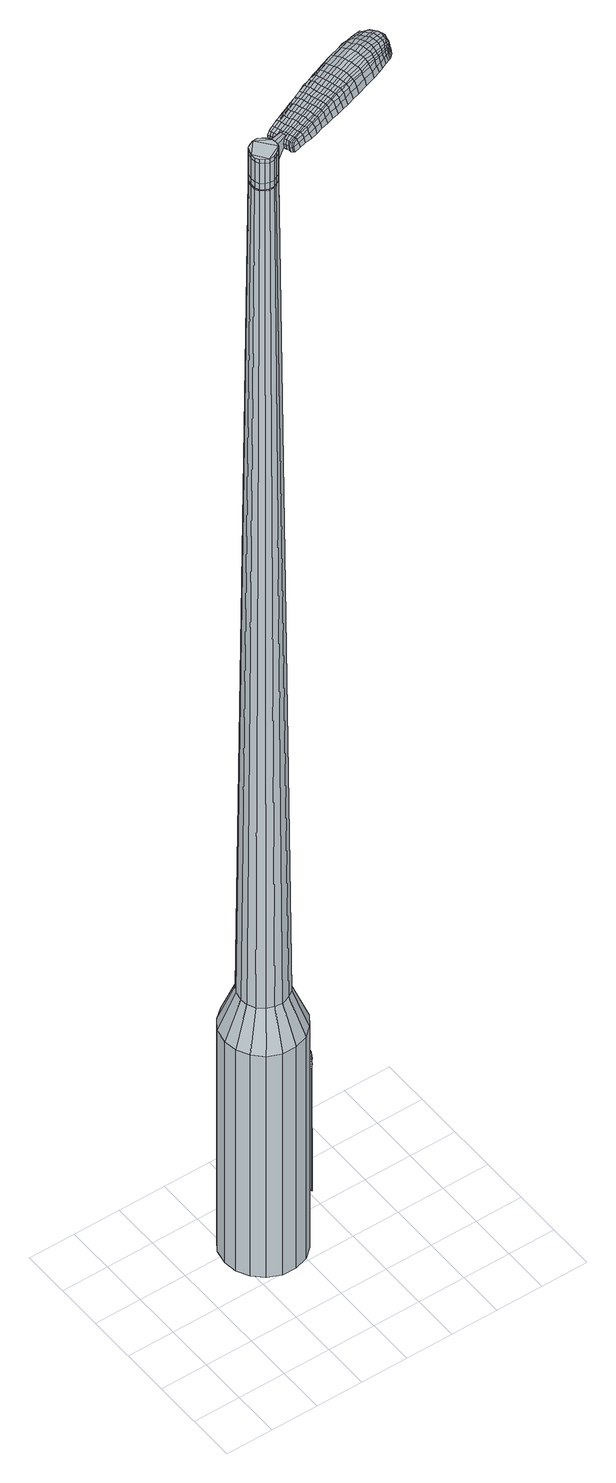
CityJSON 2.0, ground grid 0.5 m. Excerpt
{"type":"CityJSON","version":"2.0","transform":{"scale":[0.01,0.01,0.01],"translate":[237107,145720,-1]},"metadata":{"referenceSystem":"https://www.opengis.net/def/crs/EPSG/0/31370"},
"CityObjects":{
"object1":{"type":"GenericCityObject","attributes":{"cluster":712,"mean_distance_to_centroid":0.337,"new_centroid_x":237108.29,"new_centroid_y":145721.38,"mean_distance_to_camera":12.26,"H1":25.77,"H2":26.52,"Z_final":117.22,"cluster2":-1,"proj_x":237110.5,"proj_y":145728.33,"id_line":84815,"bearing_l":107.63,"distance":7.29,"orientation":"right","G_obj":17.63},"geometry":[{"type":"MultiSurface","lod":"2","boundaries":[[[0,1,2,3]],[[1,4,5,2]],[[4,6,7,5]],[[6,8,9,7]],[[8,10,11,9]],[[10,12,13,11]],[[12,14,15,13]],[[14,16,17,15]],[[16,18,19,17]],[[18,20,21,19]],[[20,22,23,21]],[[22,24,25,23]],[[24,26,27,25]],[[26,28,29,27]],[[28,30,31,29]],[[30,32,33,31]],[[32,34,35,33]],[[34,0,3,35]],[[36,37,38,39]],[[38,40,41,42]],[[41,43,42]],[[42,44,45,46]],[[45,47,46]],[[46,48,49,50]],[[49,51,50]],[[42,46,50,38]],[[50,52,39,38]],[[53,36,39]],[[2,5,7,35]],[[7,9,11,15]],[[11,13,15]],[[15,17,19,23]],[[19,21,23]],[[23,25,27,31]],[[27,29,31]],[[15,23,31,7]],[[31,33,35,7]],[[3,2,35]],[[1,0,54,55]],[[0,34,56,54]],[[34,32,57,56]],[[32,30,58,57]],[[30,28,59,58]],[[28,26,60,59]],[[26,24,61,60]],[[24,22,62,61]],[[22,20,63,62]],[[20,18,64,63]],[[18,16,65,64]],[[16,14,66,65]],[[14,12,67,66]],[[12,10,68,67]],[[10,8,69,68]],[[8,6,70,69]],[[6,4,71,70]],[[4,1,55,71]],[[55,54,72,73]],[[54,56,74,72]],[[56,57,75,74]],[[57,58,76,75]],[[58,59,77,76]],[[59,60,78,77]],[[60,61,79,78]],[[61,62,80,79]],[[62,63,81,80]],[[63,64,82,81]],[[64,65,83,82]],[[65,66,84,83]],[[66,67,85,84]],[[67,68,86,85]],[[68,69,87,86]],[[69,70,88,87]],[[70,71,89,88]],[[71,55,73,89]],[[90,91,92,93]],[[94,95,91,90]],[[96,97,95,94]],[[98,99,97,96]],[[100,101,99,98]],[[78,102,101,100]],[[103,104,102,78]],[[105,106,104,103]],[[81,107,106,105]],[[108,109,107,81]],[[110,111,109,108]],[[112,113,111,110]],[[114,115,113,112]],[[116,117,115,114]],[[87,118,117,116]],[[119,120,118,87]],[[121,122,120,119]],[[93,92,122,121]],[[123,124,125,126]],[[127,123,126,128]],[[129,127,128,130]],[[131,129,130,132]],[[133,131,132,134]],[[135,133,134,136]],[[137,135,136,138]],[[139,137,138,140]],[[141,139,140,142]],[[143,141,142,144]],[[145,143,144,146]],[[147,145,146,148]],[[149,147,148,150]],[[151,149,150,152]],[[153,151,152,154]],[[155,153,154,156]],[[73,72,90,93]],[[72,74,94,90]],[[74,75,96,94]],[[75,76,98,96]],[[76,77,100,98]],[[77,78,100]],[[79,103,78]],[[79,80,105,103]],[[80,81,105]],[[82,108,81]],[[82,83,110,108]],[[83,84,112,110]],[[84,85,114,112]],[[85,86,116,114]],[[86,87,116]],[[88,119,87]],[[88,89,121,119]],[[89,73,93,121]],[[157,158,92,91]],[[158,159,122,92]],[[159,160,120,122]],[[160,118,120]],[[161,117,118]],[[161,162,115,117]],[[162,163,113,115]],[[163,164,111,113]],[[164,165,109,111]],[[165,107,109]],[[166,106,107]],[[166,167,104,106]],[[167,102,104]],[[168,101,102]],[[168,169,99,101]],[[169,170,97,99]],[[170,171,95,97]],[[171,157,91,95]],[[39,52,155,172]],[[158,157,173,156]],[[53,39,172,124]],[[157,171,125,173]],[[36,53,124,123]],[[171,170,126,125]],[[37,36,123,127]],[[170,169,128,126]],[[38,37,127,129]],[[169,168,130,128]],[[40,38,129,131]],[[168,102,132,130]],[[41,40,131,133]],[[102,167,134,132]],[[43,41,133,135]],[[167,166,136,134]],[[42,43,135,137]],[[166,107,138,136]],[[44,42,137,139]],[[107,165,140,138]],[[45,44,139,141]],[[165,164,142,140]],[[47,45,141,143]],[[164,163,144,142]],[[46,47,143,145]],[[163,162,146,144]],[[48,46,145,147]],[[162,161,148,146]],[[49,48,147,149]],[[161,118,150,148]],[[51,49,149,151]],[[118,160,152,150]],[[50,51,151,153]],[[160,159,154,152]],[[52,50,153,155]],[[159,158,156,154]],[[155,156,174,175]],[[156,173,176,174]],[[173,125,177,176]],[[125,124,178,177]],[[124,172,179,178]],[[172,155,175,179]],[[180,181,182,183]],[[184,180,183,185]],[[180,184,186,187]],[[181,180,187,188]],[[189,190,191,192]],[[193,189,192,194]],[[189,193,195,196]],[[190,189,196,197]],[[198,199,200,201]],[[202,198,201,203]],[[198,202,204,205]],[[199,198,205,206]],[[207,208,209,210]],[[211,207,210,212]],[[207,211,213,214]],[[208,207,214,215]],[[216,217,218,219]],[[220,216,219,221]],[[216,220,222,223]],[[217,216,223,224]],[[225,226,227,228]],[[229,225,228,230]],[[225,229,231,232]],[[226,225,232,233]],[[234,235,236,237]],[[226,234,237,227]],[[234,226,233,238]],[[235,234,238,239]],[[240,241,242,243]],[[235,240,243,236]],[[240,235,239,244]],[[241,240,244,245]],[[246,184,185,247]],[[241,246,247,242]],[[246,241,245,248]],[[184,246,248,186]],[[249,250,251,252]],[[253,249,252,254]],[[249,253,255,256]],[[250,249,256,257]],[[258,259,260,261]],[[250,258,261,251]],[[258,250,257,262]],[[259,258,262,263]],[[264,265,266,267]],[[259,264,267,260]],[[264,259,263,268]],[[265,264,268,269]],[[270,271,272,273]],[[265,270,273,266]],[[270,265,269,274]],[[271,270,274,275]],[[276,181,188,277]],[[271,276,277,272]],[[276,271,275,278]],[[181,276,278,182]],[[279,280,281,282]],[[283,279,282,284]],[[279,283,285,286]],[[280,279,286,287]],[[288,289,290,291]],[[280,288,291,281]],[[288,280,287,292]],[[289,288,292,293]],[[294,295,296,297]],[[289,294,297,290]],[[294,289,293,298]],[[295,294,298,299]],[[300,193,194,301]],[[295,300,301,296]],[[300,295,299,302]],[[193,300,302,195]],[[303,304,305,306]],[[307,303,306,308]],[[303,307,309,310]],[[304,303,310,311]],[[312,313,314,315]],[[304,312,315,305]],[[312,304,311,316]],[[313,312,316,317]],[[318,319,320,321]],[[313,318,321,314]],[[318,313,317,322]],[[319,318,322,323]],[[324,325,326,327]],[[319,324,327,320]],[[324,319,323,328]],[[325,324,328,329]],[[330,190,197,331]],[[325,330,331,326]],[[330,325,329,332]],[[190,330,332,191]],[[333,219,218,334]],[[335,333,334,336]],[[333,335,337,338]],[[219,333,338,221]],[[339,335,336,340]],[[341,339,340,342]],[[339,341,343,344]],[[335,339,344,337]],[[345,341,342,346]],[[347,345,346,348]],[[345,347,349,350]],[[341,345,350,343]],[[351,347,348,352]],[[353,351,352,354]],[[351,353,355,356]],[[347,351,356,349]],[[357,353,354,358]],[[208,357,358,209]],[[357,208,215,359]],[[353,357,359,355]],[[360,361,206,205]],[[362,360,205,204]],[[360,362,363,364]],[[361,360,364,365]],[[366,367,365,364]],[[368,366,364,363]],[[366,368,369,370]],[[367,366,370,371]],[[372,373,371,370]],[[374,372,370,369]],[[372,374,375,376]],[[373,372,376,377]],[[378,379,377,376]],[[380,378,376,375]],[[378,380,213,211]],[[379,378,211,212]],[[381,382,383,384]],[[283,381,384,285]],[[381,283,284,385]],[[382,381,385,386]],[[387,202,203,388]],[[382,387,388,383]],[[387,382,386,389]],[[202,387,389,204]],[[390,391,392,393]],[[229,390,393,231]],[[390,229,230,394]],[[391,390,394,395]],[[396,397,398,399]],[[391,396,399,392]],[[396,391,395,400]],[[397,396,400,401]],[[402,199,206,403]],[[397,402,403,398]],[[402,397,401,404]],[[199,402,404,200]],[[405,406,407,408]],[[187,405,408,188]],[[405,187,186,409]],[[406,405,409,410]],[[411,412,413,414]],[[406,411,414,407]],[[411,406,410,415]],[[412,411,415,416]],[[417,210,209,418]],[[412,417,418,413]],[[417,412,416,419]],[[210,417,419,212]],[[420,421,422,423]],[[192,420,423,194]],[[420,192,191,424]],[[421,420,424,425]],[[426,214,213,427]],[[421,426,427,422]],[[426,421,425,428]],[[214,426,428,215]],[[429,430,431,432]],[[307,429,432,309]],[[429,307,308,433]],[[430,429,433,434]],[[435,220,221,436]],[[430,435,436,431]],[[435,430,434,437]],[[220,435,437,222]],[[438,439,440,441]],[[253,438,441,255]],[[438,253,254,442]],[[439,438,442,443]],[[444,445,446,447]],[[439,444,447,440]],[[444,439,443,448]],[[445,444,448,449]],[[450,217,224,451]],[[445,450,451,446]],[[450,445,449,452]],[[217,450,452,218]],[[453,454,443,442]],[[252,453,442,254]],[[453,252,251,455]],[[454,453,455,456]],[[457,458,449,448]],[[454,457,448,443]],[[457,454,456,459]],[[458,457,459,460]],[[461,334,218,452]],[[458,461,452,449]],[[461,458,460,462]],[[334,461,462,336]],[[463,464,465,466]],[[310,463,466,311]],[[463,310,309,432]],[[464,463,432,431]],[[467,338,337,468]],[[464,467,468,465]],[[467,464,431,436]],[[338,467,436,221]],[[469,470,456,455]],[[261,469,455,251]],[[469,261,260,471]],[[470,469,471,472]],[[473,474,460,459]],[[470,473,459,456]],[[473,470,472,475]],[[474,473,475,476]],[[477,340,336,462]],[[474,477,462,460]],[[477,474,476,478]],[[340,477,478,342]],[[479,480,481,482]],[[316,479,482,317]],[[479,316,311,466]],[[480,479,466,465]],[[483,344,343,484]],[[480,483,484,481]],[[483,480,465,468]],[[344,483,468,337]],[[485,486,472,471]],[[267,485,471,260]],[[485,267,266,487]],[[486,485,487,488]],[[489,490,476,475]],[[486,489,475,472]],[[489,486,488,491]],[[490,489,491,492]],[[493,346,342,478]],[[490,493,478,476]],[[493,490,492,494]],[[346,493,494,348]],[[495,496,497,498]],[[322,495,498,323]],[[495,322,317,482]],[[496,495,482,481]],[[499,350,349,500]],[[496,499,500,497]],[[499,496,481,484]],[[350,499,484,343]],[[501,502,488,487]],[[273,501,487,266]],[[501,273,272,503]],[[502,501,503,504]],[[505,506,492,491]],[[502,505,491,488]],[[505,502,504,507]],[[506,505,507,508]],[[509,352,348,494]],[[506,509,494,492]],[[509,506,508,510]],[[352,509,510,354]],[[511,512,513,514]],[[328,511,514,329]],[[511,328,323,498]],[[512,511,498,497]],[[515,356,355,516]],[[512,515,516,513]],[[515,512,497,500]],[[356,515,500,349]],[[517,518,504,503]],[[277,517,503,272]],[[517,277,188,408]],[[518,517,408,407]],[[519,520,508,507]],[[518,519,507,504]],[[519,518,407,414]],[[520,519,414,413]],[[521,358,354,510]],[[520,521,510,508]],[[521,520,413,418]],[[358,521,418,209]],[[522,523,425,424]],[[332,522,424,191]],[[522,332,329,514]],[[523,522,514,513]],[[524,359,215,428]],[[523,524,428,425]],[[524,523,513,516]],[[359,524,516,355]],[[525,526,386,385]],[[282,525,385,284]],[[525,282,281,527]],[[526,525,527,528]],[[529,362,204,389]],[[526,529,389,386]],[[529,526,528,530]],[[362,529,530,363]],[[531,532,533,534]],[[232,531,534,233]],[[531,232,231,393]],[[532,531,393,392]],[[535,536,537,538]],[[532,535,538,533]],[[535,532,392,399]],[[536,535,399,398]],[[539,361,365,540]],[[536,539,540,537]],[[539,536,398,403]],[[361,539,403,206]],[[541,542,528,527]],[[291,541,527,281]],[[541,291,290,543]],[[542,541,543,544]],[[545,368,363,530]],[[542,545,530,528]],[[545,542,544,546]],[[368,545,546,369]],[[547,548,549,550]],[[238,547,550,239]],[[547,238,233,534]],[[548,547,534,533]],[[551,552,553,554]],[[548,551,554,549]],[[551,548,533,538]],[[552,551,538,537]],[[555,367,371,556]],[[552,555,556,553]],[[555,552,537,540]],[[367,555,540,365]],[[557,558,544,543]],[[297,557,543,290]],[[557,297,296,559]],[[558,557,559,560]],[[561,374,369,546]],[[558,561,546,544]],[[561,558,560,562]],[[374,561,562,375]],[[563,564,565,566]],[[244,563,566,245]],[[563,244,239,550]],[[564,563,550,549]],[[567,568,569,570]],[[564,567,570,565]],[[567,564,549,554]],[[568,567,554,553]],[[571,373,377,572]],[[568,571,572,569]],[[571,568,553,556]],[[373,571,556,371]],[[573,574,560,559]],[[301,573,559,296]],[[573,301,194,423]],[[574,573,423,422]],[[575,380,375,562]],[[574,575,562,560]],[[575,574,422,427]],[[380,575,427,213]],[[576,577,410,409]],[[248,576,409,186]],[[576,248,245,566]],[[577,576,566,565]],[[578,579,416,415]],[[577,578,415,410]],[[578,577,565,570]],[[579,578,570,569]],[[580,379,212,419]],[[579,580,419,416]],[[580,579,569,572]],[[379,580,572,377]],[[581,582,583,584]],[[584,583,585,586]],[[587,585,583,588]],[[588,583,582,589]],[[590,591,592,593]],[[593,592,594,595]],[[596,594,592,597]],[[597,592,591,598]],[[599,600,601,602]],[[602,601,603,604]],[[605,603,601,606]],[[606,601,600,607]],[[608,609,610,611]],[[611,610,612,613]],[[614,612,610,615]],[[615,610,609,616]],[[617,618,619,620]],[[620,619,621,622]],[[623,621,619,624]],[[624,619,618,625]],[[626,627,628,629]],[[629,628,630,631]],[[632,630,628,633]],[[633,628,627,634]],[[635,636,637,638]],[[638,637,627,626]],[[634,627,637,639]],[[639,637,636,640]],[[641,642,643,644]],[[644,643,636,635]],[[640,636,643,645]],[[645,643,642,646]],[[586,585,647,648]],[[648,647,642,641]],[[646,642,647,649]],[[649,647,585,587]],[[650,651,652,653]],[[653,652,654,655]],[[656,654,652,657]],[[657,652,651,658]],[[659,660,661,662]],[[662,661,651,650]],[[658,651,661,663]],[[663,661,660,664]],[[665,666,667,668]],[[668,667,660,659]],[[664,660,667,669]],[[669,667,666,670]],[[671,672,673,674]],[[674,673,666,665]],[[670,666,673,675]],[[675,673,672,676]],[[589,582,677,678]],[[678,677,672,671]],[[676,672,677,679]],[[679,677,582,581]],[[680,681,682,683]],[[683,682,684,685]],[[686,684,682,687]],[[687,682,681,688]],[[689,690,691,692]],[[692,691,681,680]],[[688,681,691,693]],[[693,691,690,694]],[[695,696,697,698]],[[698,697,690,689]],[[694,690,697,699]],[[699,697,696,700]],[[595,594,701,702]],[[702,701,696,695]],[[700,696,701,703]],[[703,701,594,596]],[[704,705,706,707]],[[707,706,708,709]],[[710,708,706,711]],[[711,706,705,712]],[[713,714,715,716]],[[716,715,705,704]],[[712,705,715,717]],[[717,715,714,718]],[[719,720,721,722]],[[722,721,714,713]],[[718,714,721,723]],[[723,721,720,724]],[[725,726,727,728]],[[728,727,720,719]],[[724,720,727,729]],[[729,727,726,730]],[[598,591,731,732]],[[732,731,726,725]],[[730,726,731,733]],[[733,731,591,590]],[[617,620,734,735]],[[735,734,736,737]],[[738,736,734,739]],[[739,734,620,622]],[[737,736,740,741]],[[741,740,742,743]],[[744,742,740,745]],[[745,740,736,738]],[[743,742,746,747]],[[747,746,748,749]],[[750,748,746,751]],[[751,746,742,744]],[[749,748,752,753]],[[753,752,754,755]],[[756,754,752,757]],[[757,752,748,750]],[[755,754,758,759]],[[759,758,609,608]],[[616,609,758,760]],[[760,758,754,756]],[[607,761,762,606]],[[606,762,763,605]],[[764,763,762,765]],[[765,762,761,766]],[[766,767,768,765]],[[765,768,769,764]],[[770,769,768,771]],[[771,768,767,772]],[[772,773,774,771]],[[771,774,775,770]],[[776,775,774,777]],[[777,774,773,778]],[[778,779,780,777]],[[777,780,781,776]],[[614,781,780,612]],[[612,780,779,613]],[[782,783,784,785]],[[785,784,684,686]],[[685,684,784,786]],[[786,784,783,787]],[[604,603,788,789]],[[789,788,783,782]],[[787,783,788,790]],[[790,788,603,605]],[[791,792,793,794]],[[794,793,630,632]],[[631,630,793,795]],[[795,793,792,796]],[[797,798,799,800]],[[800,799,792,791]],[[796,792,799,801]],[[801,799,798,802]],[[607,600,803,804]],[[804,803,798,797]],[[802,798,803,805]],[[805,803,600,599]],[[806,807,808,809]],[[809,808,588,589]],[[587,588,808,810]],[[810,808,807,811]],[[812,813,814,815]],[[815,814,807,806]],[[811,807,814,816]],[[816,814,813,817]],[[608,611,818,819]],[[819,818,813,812]],[[817,813,818,820]],[[820,818,611,613]],[[821,822,823,824]],[[824,823,593,595]],[[590,593,823,825]],[[825,823,822,826]],[[614,615,827,828]],[[828,827,822,821]],[[826,822,827,829]],[[829,827,615,616]],[[830,831,832,833]],[[833,832,708,710]],[[709,708,832,834]],[[834,832,831,835]],[[622,621,836,837]],[[837,836,831,830]],[[835,831,836,838]],[[838,836,621,623]],[[839,654,656]],[[655,654,840]],[[840,654,841]],[[842,843,844,845]],[[845,844,654,839]],[[841,654,844,846]],[[846,844,843,847]],[[625,618,848,849]],[[849,848,843,842]],[[847,843,848,850]],[[850,848,618,617]],[[841,851,852,840]],[[840,852,653,655]],[[650,653,852,853]],[[852,851,853]],[[847,854,855,846]],[[846,855,851,841]],[[853,851,855,856]],[[856,855,854,857]],[[617,735,175,850]],[[850,175,854,847]],[[857,854,175,858]],[[858,175,735,737]],[[859,860,861,862]],[[862,861,711,712]],[[710,711,861,833]],[[833,861,860,830]],[[738,739,863,864]],[[864,863,860,859]],[[830,860,863,837]],[[837,863,739,622]],[[865,866,853]],[[853,866,662,650]],[[659,662,866,867]],[[866,865,867]],[[857,868,869,856]],[[856,869,865,853]],[[867,865,869,870]],[[870,869,868,871]],[[737,741,872,858]],[[858,872,868,857]],[[871,868,872,873]],[[873,872,741,743]],[[874,875,876,877]],[[877,876,717,718]],[[712,717,876,862]],[[862,876,875,859]],[[744,745,878,879]],[[879,878,875,874]],[[859,875,878,864]],[[864,878,745,738]],[[867,880,668,659]],[[665,668,880,881]],[[871,882,883,870]],[[870,883,880,867]],[[881,880,883,884]],[[884,883,882,885]],[[743,747,886,873]],[[873,886,882,871]],[[885,882,886,887]],[[887,886,747,749]],[[888,889,890,891]],[[891,890,723,724]],[[718,723,890,877]],[[877,890,889,874]],[[750,751,892,893]],[[893,892,889,888]],[[874,889,892,879]],[[879,892,751,744]],[[894,895,881]],[[881,895,674,665]],[[671,674,895,896]],[[896,895,894,897]],[[885,898,899,884]],[[884,899,894,881]],[[897,894,899,900]],[[900,899,898,901]],[[749,753,902,887]],[[887,902,898,885]],[[901,898,902,903]],[[903,902,753,755]],[[904,905,906,907]],[[907,906,729,730]],[[724,729,906,891]],[[891,906,905,888]],[[756,757,908,909]],[[909,908,905,904]],[[888,905,908,893]],[[893,908,757,750]],[[897,910,911,896]],[[896,911,678,671]],[[589,678,911,809]],[[809,911,910,806]],[[901,912,913,900]],[[900,913,910,897]],[[806,910,913,815]],[[815,913,912,812]],[[755,759,914,903]],[[903,914,912,901]],[[812,912,914,819]],[[819,914,759,608]],[[826,915,916,825]],[[825,916,733,590]],[[730,733,916,907]],[[907,916,915,904]],[[616,760,917,829]],[[829,917,915,826]],[[904,915,917,909]],[[909,917,760,756]],[[787,918,919,786]],[[786,919,683,685]],[[680,683,919,920]],[[920,919,918,921]],[[605,763,922,790]],[[790,922,918,787]],[[921,918,922,923]],[[923,922,763,764]],[[924,925,926,927]],[[927,926,633,634]],[[632,633,926,794]],[[794,926,925,791]],[[928,929,930,931]],[[931,930,925,924]],[[791,925,930,800]],[[800,930,929,797]],[[766,761,932,933]],[[933,932,929,928]],[[797,929,932,804]],[[804,932,761,607]],[[921,934,935,920]],[[920,935,692,680]],[[689,692,935,936]],[[936,935,934,937]],[[764,769,938,923]],[[923,938,934,921]],[[937,934,938,939]],[[939,938,769,770]],[[940,941,942,943]],[[943,942,639,640]],[[634,639,942,927]],[[927,942,941,924]],[[944,945,946,947]],[[947,946,941,940]],[[924,941,946,931]],[[931,946,945,928]],[[772,767,948,949]],[[949,948,945,944]],[[928,945,948,933]],[[933,948,767,766]],[[937,950,951,936]],[[936,951,698,689]],[[695,698,951,952]],[[952,951,950,953]],[[770,775,954,939]],[[939,954,950,937]],[[953,950,954,955]],[[955,954,775,776]],[[956,957,958,959]],[[959,958,645,646]],[[640,645,958,943]],[[943,958,957,940]],[[960,961,962,963]],[[963,962,957,956]],[[940,957,962,947]],[[947,962,961,944]],[[778,773,964,965]],[[965,964,961,960]],[[944,961,964,949]],[[949,964,773,772]],[[953,966,967,952]],[[952,967,702,695]],[[595,702,967,824]],[[824,967,966,821]],[[776,781,968,955]],[[955,968,966,953]],[[821,966,968,828]],[[828,968,781,614]],[[811,969,970,810]],[[810,970,649,587]],[[646,649,970,959]],[[959,970,969,956]],[[817,971,972,816]],[[816,972,969,811]],[[956,969,972,963]],[[963,972,971,960]],[[613,779,973,820]],[[820,973,971,817]],[[960,971,973,965]],[[965,973,779,778]],[[581,584,183,182]],[[584,586,185,183]],[[596,597,196,195]],[[597,598,197,196]],[[599,602,201,200]],[[602,604,203,201]],[[623,624,223,222]],[[624,625,224,223]],[[626,629,228,227]],[[629,631,230,228]],[[635,638,237,236]],[[638,626,227,237]],[[641,644,243,242]],[[644,635,236,243]],[[586,648,247,185]],[[648,641,242,247]],[[656,657,256,255]],[[657,658,257,256]],[[658,663,262,257]],[[663,664,263,262]],[[664,669,268,263]],[[669,670,269,268]],[[670,675,274,269]],[[675,676,275,274]],[[676,679,278,275]],[[679,581,182,278]],[[686,687,286,285]],[[687,688,287,286]],[[688,693,292,287]],[[693,694,293,292]],[[694,699,298,293]],[[699,700,299,298]],[[700,703,302,299]],[[703,596,195,302]],[[704,707,306,305]],[[707,709,308,306]],[[713,716,315,314]],[[716,704,305,315]],[[719,722,321,320]],[[722,713,314,321]],[[725,728,327,326]],[[728,719,320,327]],[[598,732,331,197]],[[732,725,326,331]],[[782,785,384,383]],[[785,686,285,384]],[[604,789,388,203]],[[789,782,383,388]],[[631,795,394,230]],[[795,796,395,394]],[[796,801,400,395]],[[801,802,401,400]],[[802,805,404,401]],[[805,599,200,404]],[[709,834,433,308]],[[834,835,434,433]],[[835,838,437,434]],[[838,623,222,437]],[[839,656,441,440]],[[656,255,441]],[[842,845,447,446]],[[845,839,440,447]],[[625,849,451,224]],[[849,842,446,451]],[[974,975,976,977]],[[978,979,977,976]],[[980,981,982,983]],[[984,985,986,987]],[[975,988,989,976]],[[990,978,976,989]],[[991,980,983,992]],[[993,994,985,984]],[[988,995,996,989]],[[996,997,990,989]],[[998,991,992,999]],[[1000,994,993,1001]],[[995,1002,1003,996]],[[1003,1004,997,996]],[[1005,998,999,1006]],[[1007,1000,1001,1008]],[[1009,1010,1011,1012]],[[1013,1014,1010,1009]],[[1013,1015,1016,1014]],[[1015,1017,1018,1016]],[[1019,1020,1021,1022]],[[1023,1024,1020,1019]],[[1025,1026,1024,1023]],[[1027,1028,1026,1025]],[[1022,1011,1010,1019]],[[1019,1010,1014,1023]],[[1014,1016,1025,1023]],[[1016,1018,1027,1025]],[[983,982,979,978]],[[992,983,978,990]],[[997,999,992,990]],[[1004,1006,999,997]],[[984,987,981,980]],[[993,984,980,991]],[[1001,993,991,998]],[[1008,1001,998,1005]],[[985,1009,1012,986]],[[994,1013,1009,985]],[[1015,1013,994,1000]],[[1017,1015,1000,1007]],[[1029,1030,1031,1032]],[[1031,1033,1034,1035]],[[1031,1035,1036,1037]],[[1031,1037,1032]],[[1038,1029,1032,1039]],[[1040,1039,1032,1041]],[[1042,1041,1032]],[[1043,1031,1030,1044]],[[1045,1043,1044,1046]],[[1047,1045,1046,1048]],[[1049,1047,1048,1050]],[[1051,1049,1050,1052]],[[1052,1053,1054,1055]],[[1052,1055,1056,1057]],[[1052,1057,1058,1059]],[[1058,1060,1061,1062]],[[1058,1062,1063,1064]],[[1058,1064,1059]],[[1052,1059,1051]],[[1065,1066,1030,1029]],[[1067,1068,1033,1031]],[[1069,1070,1042,1032]],[[1066,1071,1044,1030]],[[1072,1067,1031,1043]],[[1071,1073,1046,1044]],[[1074,1072,1043,1045]],[[1073,1075,1048,1046]],[[1076,1074,1045,1047]],[[1075,1077,1050,1048]],[[1078,1076,1047,1049]],[[1077,1079,1052,1050]],[[1080,1078,1049,1051]],[[1079,1081,1053,1052]],[[1082,1083,1060,1058]],[[1084,1080,1051,1059]],[[1054,1053,1081,1085]],[[1055,1054,1085,1086]],[[1056,1055,1086,1087]],[[1057,1056,1087,1088]],[[1058,1057,1088,1082]],[[1089,1065,1029,1038]],[[1090,1089,1038,1039]],[[1091,1090,1039,1040]],[[1092,1091,1040,1041]],[[1070,1092,1041,1042]],[[1034,1033,1068,1093]],[[1061,1060,1083,1094]],[[1035,1034,1093,1095]],[[1036,1035,1095,1096]],[[1037,1036,1096,1097]],[[1032,1037,1097,1069]],[[1062,1061,1094,1098]],[[1063,1062,1098,1099]],[[1064,1063,1099,1100]],[[1059,1064,1100,1084]]]}]}
},
"vertices":[
[170,153,384],[172,139,384],[172,139,96],[170,153,96],[169,124,384],[169,124,96],[161,112,384],[161,112,96],[150,103,384],[150,103,96],[136,99,384],[136,99,96],[121,99,384],[121,99,96],[107,105,384],[107,105,96],[97,115,384],[97,115,96],[90,128,384],[90,128,96],[88,142,384],[88,142,96],[91,157,384],[91,157,96],[99,169,384],[99,169,96],[110,178,384],[110,178,96],[124,182,384],[124,182,96],[139,182,384],[139,182,96],[153,176,384],[153,176,96],[164,166,384],[164,166,96],[137,152,1524],[133,154,1524],[128,154,1524],[143,145,1524],[124,152,1524],[120,150,1524],[117,141,1524],[118,146,1524],[117,136,1524],[119,132,1524],[127,127,1524],[123,129,1524],[132,127,1524],[136,129,1524],[143,135,1524],[140,131,1524],[144,140,1524],[141,149,1524],[154,148,429],[155,139,429],[150,156,429],[144,162,429],[135,165,429],[127,165,429],[118,163,429],[111,157,429],[107,150,429],[105,141,429],[106,133,429],[110,125,429],[117,119,429],[125,116,429],[133,115,429],[142,118,429],[149,123,429],[153,131,429],[143,145,1483],[144,140,1483],[141,149,1483],[137,152,1483],[133,154,1483],[128,154,1483],[124,152,1483],[120,150,1483],[118,146,1483],[117,141,1483],[117,136,1483],[119,132,1483],[123,129,1483],[127,127,1483],[132,127,1483],[136,129,1483],[140,131,1483],[143,135,1483],[142,144,1483],[142,144,1485],[143,140,1485],[143,140,1483],[140,148,1483],[140,148,1485],[137,151,1483],[137,151,1485],[133,153,1483],[133,153,1485],[128,153,1483],[128,153,1485],[124,152,1485],[121,149,1483],[121,149,1485],[118,145,1483],[118,145,1485],[117,141,1485],[118,137,1483],[118,137,1485],[120,133,1483],[120,133,1485],[123,130,1483],[123,130,1485],[127,128,1483],[127,128,1485],[132,128,1483],[132,128,1485],[136,129,1485],[140,132,1483],[140,132,1485],[142,136,1483],[142,136,1485],[137,152,1519],[141,149,1519],[141,149,1493],[137,152,1493],[133,154,1519],[133,154,1493],[128,154,1519],[128,154,1493],[124,152,1519],[124,152,1493],[120,150,1519],[120,150,1493],[118,146,1519],[118,146,1493],[117,141,1519],[117,141,1493],[117,136,1519],[117,136,1493],[119,132,1519],[119,132,1493],[123,129,1519],[123,129,1493],[127,127,1519],[127,127,1493],[132,127,1519],[132,127,1493],[136,129,1519],[136,129,1493],[140,131,1519],[140,131,1493],[143,135,1519],[143,135,1493],[144,140,1519],[144,140,1493],[143,145,1485],[144,140,1485],[143,135,1485],[140,131,1485],[132,127,1485],[127,127,1485],[123,129,1485],[119,132,1485],[117,136,1485],[118,146,1485],[120,150,1485],[128,154,1485],[133,154,1485],[137,152,1485],[141,149,1485],[143,145,1519],[143,145,1493],[162,147,1513],[162,147,1518],[161,150,1513],[160,153,1513],[160,153,1518],[161,150,1518],[237,154,1519],[230,152,1518],[232,151,1509],[239,153,1510],[245,156,1519],[247,155,1510],[244,158,1526],[236,155,1525],[229,153,1525],[226,191,1519],[219,188,1518],[219,187,1525],[225,189,1525],[234,194,1519],[233,192,1526],[235,195,1510],[227,193,1510],[220,190,1509],[301,196,1519],[302,193,1519],[303,193,1513],[302,197,1513],[299,200,1519],[300,200,1513],[297,199,1524],[299,196,1524],[301,192,1524],[230,174,1530],[223,172,1529],[224,168,1529],[231,171,1530],[239,177,1531],[240,173,1531],[238,180,1530],[229,177,1530],[222,175,1529],[154,149,1512],[154,147,1512],[155,147,1517],[155,149,1517],[153,152,1512],[154,152,1517],[153,153,1506],[154,149,1506],[155,147,1506],[293,173,1519],[290,172,1519],[292,171,1512],[294,172,1512],[295,175,1518],[297,174,1512],[294,175,1522],[293,174,1523],[290,173,1524],[286,170,1519],[281,168,1519],[282,167,1512],[287,169,1512],[285,171,1524],[280,169,1525],[275,166,1519],[268,163,1519],[269,162,1511],[277,165,1511],[274,167,1526],[266,164,1526],[257,160,1519],[258,159,1510],[255,161,1526],[166,136,1513],[173,138,1513],[172,138,1518],[165,137,1517],[160,135,1512],[161,136,1516],[161,134,1506],[167,135,1507],[174,137,1507],[180,139,1514],[188,141,1515],[186,142,1520],[179,140,1519],[182,138,1507],[189,140,1507],[195,143,1515],[202,145,1516],[201,146,1522],[194,144,1521],[196,142,1508],[204,144,1508],[209,147,1517],[216,148,1517],[215,150,1524],[208,148,1523],[211,146,1508],[218,147,1509],[223,150,1518],[222,151,1524],[225,149,1509],[283,208,1519],[280,207,1519],[280,206,1524],[283,206,1523],[286,208,1518],[285,207,1522],[286,209,1512],[284,209,1512],[280,208,1512],[275,206,1519],[270,205,1519],[269,203,1525],[275,205,1524],[276,208,1512],[270,206,1512],[264,203,1519],[256,201,1519],[256,199,1526],[263,202,1526],[264,205,1511],[257,203,1511],[245,197,1519],[245,196,1526],[246,199,1510],[157,165,1513],[164,167,1513],[164,169,1507],[157,166,1507],[151,162,1512],[152,163,1506],[153,162,1516],[156,163,1517],[163,166,1518],[171,170,1514],[178,173,1515],[178,174,1507],[171,171,1507],[170,169,1519],[177,171,1520],[185,175,1515],[192,178,1516],[192,180,1508],[185,177,1508],[184,174,1521],[191,176,1522],[199,181,1517],[205,183,1517],[206,185,1509],[199,182,1508],[198,179,1523],[205,182,1524],[212,186,1518],[213,188,1509],[212,184,1524],[160,151,1519],[161,149,1519],[167,153,1520],[168,151,1520],[166,156,1520],[159,154,1519],[174,156,1522],[175,153,1522],[181,158,1523],[182,155,1523],[180,161,1523],[173,159,1521],[188,160,1524],[189,157,1524],[195,162,1525],[196,160,1525],[194,166,1525],[187,163,1524],[202,165,1526],[203,162,1526],[209,167,1527],[210,164,1527],[208,170,1527],[201,168,1526],[216,169,1528],[217,166,1528],[215,173,1528],[297,195,1527],[298,191,1527],[295,198,1526],[290,197,1527],[292,194,1528],[293,190,1528],[286,192,1529],[287,188,1529],[284,195,1528],[277,193,1530],[279,189,1530],[280,186,1530],[272,187,1531],[273,184,1531],[271,191,1530],[262,188,1531],[264,184,1531],[265,181,1531],[251,181,1531],[252,177,1531],[250,184,1531],[288,207,1518],[291,206,1519],[291,207,1513],[288,209,1513],[287,206,1523],[290,205,1523],[295,203,1519],[296,204,1513],[294,203,1524],[297,176,1518],[299,178,1518],[297,178,1523],[296,176,1523],[298,175,1513],[300,178,1513],[300,182,1519],[302,185,1519],[300,185,1524],[299,181,1523],[301,181,1513],[303,185,1513],[302,189,1519],[301,189,1524],[303,189,1513],[235,157,1528],[235,158,1528],[228,157,1528],[228,155,1527],[243,159,1528],[243,161,1529],[234,161,1529],[233,164,1530],[226,162,1529],[227,159,1528],[243,164,1529],[242,167,1530],[232,167,1530],[225,165,1529],[241,170,1531],[226,187,1528],[226,185,1529],[235,188,1529],[234,190,1528],[219,185,1527],[220,183,1528],[228,182,1529],[236,184,1530],[221,179,1528],[150,161,1512],[151,159,1512],[152,159,1517],[151,160,1517],[151,162,1506],[151,160,1506],[152,156,1512],[153,156,1517],[152,156,1506],[158,135,1512],[157,137,1512],[158,136,1506],[159,135,1506],[159,136,1517],[158,138,1517],[157,139,1512],[156,141,1512],[157,141,1506],[158,139,1506],[158,140,1517],[157,142,1517],[155,144,1512],[156,144,1506],[156,145,1517],[164,138,1519],[164,139,1519],[171,140,1520],[171,141,1520],[163,141,1519],[162,144,1519],[170,143,1520],[169,146,1520],[161,146,1519],[169,148,1520],[156,162,1519],[157,160,1519],[164,163,1520],[163,165,1520],[158,157,1519],[165,160,1520],[179,141,1521],[178,143,1521],[186,143,1522],[185,145,1522],[177,145,1521],[176,148,1521],[184,147,1522],[184,150,1523],[176,150,1522],[183,153,1523],[171,167,1521],[171,165,1521],[178,168,1522],[178,170,1522],[172,162,1521],[179,165,1522],[193,145,1523],[192,147,1523],[200,147,1524],[200,149,1524],[192,149,1523],[191,152,1524],[199,151,1525],[198,154,1525],[190,155,1524],[197,157,1525],[184,172,1523],[185,170,1523],[192,173,1524],[191,175,1524],[186,167,1524],[193,169,1525],[207,149,1525],[207,151,1525],[214,151,1526],[214,153,1526],[206,153,1526],[205,156,1526],[213,155,1527],[212,158,1527],[204,159,1526],[211,161,1527],[198,178,1525],[199,175,1525],[206,178,1526],[205,180,1526],[200,172,1526],[207,174,1527],[221,153,1527],[221,155,1527],[220,157,1527],[219,160,1528],[218,163,1528],[212,183,1527],[213,180,1527],[214,177,1528],[285,206,1525],[287,204,1525],[281,205,1526],[284,203,1526],[291,202,1526],[287,201,1527],[293,176,1525],[295,178,1525],[291,176,1526],[290,174,1525],[296,181,1525],[298,184,1526],[294,183,1527],[293,179,1526],[298,188,1526],[294,186,1527],[276,204,1526],[278,202,1527],[270,202,1527],[272,200,1528],[281,199,1528],[275,197,1529],[285,172,1526],[286,174,1527],[280,172,1528],[280,170,1527],[287,177,1527],[288,181,1528],[281,179,1529],[281,175,1528],[288,184,1528],[281,182,1530],[264,200,1528],[266,199,1529],[256,198,1528],[258,196,1529],[268,195,1529],[260,192,1530],[274,168,1528],[274,170,1528],[266,168,1529],[266,166,1528],[275,173,1529],[275,176,1530],[266,174,1530],[266,171,1530],[274,180,1530],[265,177,1531],[245,194,1529],[246,192,1529],[248,188,1530],[255,162,1528],[255,164,1529],[255,167,1530],[254,170,1530],[253,174,1531],[232,153,1509],[230,154,1518],[237,156,1518],[238,155,1509],[245,158,1519],[247,157,1510],[244,159,1525],[235,157,1525],[229,155,1525],[219,185,1525],[220,187,1518],[226,189,1518],[226,187,1525],[235,192,1519],[234,190,1525],[235,194,1510],[227,191,1509],[221,188,1509],[301,193,1513],[300,192,1519],[299,195,1519],[300,196,1513],[297,198,1519],[298,199,1513],[296,198,1524],[298,195,1524],[298,192,1524],[225,169,1528],[224,172,1528],[231,174,1529],[232,171,1529],[239,177,1529],[240,173,1529],[238,180,1529],[230,177,1529],[223,175,1528],[157,148,1516],[157,147,1512],[156,150,1512],[157,150,1516],[155,153,1512],[156,153,1516],[156,153,1506],[157,150,1506],[157,147,1506],[291,173,1512],[289,174,1519],[292,175,1518],[293,174,1512],[294,176,1518],[295,175,1512],[293,177,1522],[291,176,1523],[289,175,1523],[281,169,1512],[280,170,1519],[285,172,1519],[286,171,1512],[284,173,1524],[279,171,1525],[269,164,1511],[267,165,1519],[274,168,1519],[276,167,1511],[273,169,1525],[266,166,1526],[256,162,1519],[258,161,1510],[255,163,1526],[172,140,1518],[173,139,1513],[165,138,1513],[165,138,1517],[160,137,1512],[161,138,1515],[161,136,1506],[167,137,1506],[174,139,1507],[186,144,1520],[187,143,1514],[180,141,1514],[179,142,1519],[181,140,1507],[189,142,1507],[200,148,1522],[202,147,1516],[194,145,1515],[193,146,1521],[196,144,1508],[203,146,1508],[215,152,1523],[216,150,1517],[209,149,1516],[208,150,1522],[210,148,1508],[218,149,1508],[223,152,1517],[222,153,1524],[225,151,1509],[280,204,1523],[280,205,1519],[283,206,1518],[283,204,1523],[285,206,1518],[285,205,1522],[286,207,1512],[284,207,1512],[281,207,1512],[270,201,1525],[270,203,1519],[275,204,1519],[275,203,1524],[276,206,1512],[271,204,1512],[256,197,1526],[257,199,1519],[264,201,1519],[264,200,1525],[265,203,1511],[257,201,1511],[246,195,1519],[245,194,1526],[247,197,1510],[165,167,1507],[164,165,1513],[158,163,1513],[158,164,1506],[153,161,1512],[153,162,1506],[154,160,1515],[157,162,1517],[164,164,1518],[179,172,1507],[179,171,1514],[171,168,1514],[172,170,1507],[171,167,1519],[178,169,1520],[193,178,1508],[192,176,1516],[185,174,1515],[186,175,1508],[185,172,1521],[192,175,1522],[207,183,1508],[206,181,1517],[199,179,1516],[200,181,1508],[199,177,1522],[206,180,1523],[213,184,1517],[214,186,1509],[213,182,1524],[161,151,1518],[162,149,1518],[168,153,1519],[168,151,1519],[167,156,1519],[160,154,1518],[175,156,1520],[175,153,1520],[182,158,1521],[183,155,1521],[181,161,1521],[174,159,1520],[189,160,1523],[190,158,1523],[196,163,1524],[197,160,1524],[195,166,1524],[188,163,1523],[203,165,1525],[204,162,1525],[210,167,1526],[211,164,1526],[209,170,1526],[202,168,1525],[217,169,1527],[218,166,1527],[216,173,1527],[296,191,1526],[295,194,1526],[293,197,1525],[290,196,1526],[292,193,1526],[293,190,1526],[287,188,1528],[286,191,1528],[284,195,1527],[277,193,1528],[279,189,1529],[280,186,1529],[273,184,1530],[272,187,1530],[270,190,1529],[262,188,1530],[264,184,1530],[265,181,1530],[252,177,1530],[251,180,1530],[250,184,1530],[290,205,1513],[290,204,1518],[287,205,1518],[288,207,1512],[286,204,1523],[289,203,1523],[293,202,1519],[294,202,1513],[292,201,1523],[295,179,1523],[297,179,1518],[295,177,1518],[294,178,1523],[296,176,1512],[298,179,1512],[298,185,1523],[300,186,1519],[298,182,1519],[297,182,1523],[299,182,1513],[301,186,1513],[300,189,1519],[299,189,1524],[301,189,1513],[228,157,1527],[235,159,1527],[235,158,1527],[228,156,1526],[243,160,1527],[243,162,1528],[226,163,1528],[233,165,1528],[234,162,1528],[227,160,1527],[243,164,1528],[242,167,1529],[233,168,1529],[226,166,1528],[241,170,1529],[235,188,1528],[227,185,1527],[226,186,1527],[234,189,1527],[220,184,1526],[220,182,1527],[228,181,1528],[237,184,1528],[221,179,1527],[154,159,1516],[153,159,1512],[152,160,1512],[153,160,1516],[153,161,1506],[153,160,1506],[154,156,1512],[155,156,1516],[154,157,1506],[161,137,1506],[160,137,1516],[160,138,1516],[159,142,1506],[158,142,1512],[159,140,1512],[160,139,1506],[160,140,1516],[159,143,1516],[157,145,1512],[158,145,1506],[158,145,1516],[164,140,1518],[165,139,1518],[171,141,1519],[163,144,1518],[164,142,1518],[171,144,1519],[170,146,1519],[169,149,1519],[165,163,1519],[158,160,1518],[158,161,1518],[164,164,1519],[159,157,1518],[166,160,1519],[178,143,1520],[179,143,1520],[186,145,1521],[177,148,1520],[178,146,1520],[185,148,1521],[184,150,1521],[176,151,1520],[183,153,1521],[179,168,1521],[172,165,1520],[171,166,1520],[178,169,1521],[173,162,1520],[180,165,1521],[193,147,1522],[200,149,1523],[191,152,1522],[192,150,1522],[199,152,1523],[198,155,1524],[190,155,1523],[198,157,1524],[193,173,1523],[186,170,1522],[185,171,1522],[192,174,1523],[187,167,1522],[194,169,1523],[207,151,1524],[207,150,1524],[214,152,1525],[214,153,1525],[205,157,1525],[206,154,1524],[213,156,1525],[212,159,1526],[205,159,1525],[212,161,1526],[206,178,1525],[200,175,1524],[199,176,1524],[206,179,1525],[201,172,1524],[208,174,1525],[221,155,1526],[221,154,1526],[220,161,1527],[220,158,1526],[219,164,1527],[213,180,1526],[213,181,1526],[215,176,1526],[287,203,1524],[284,204,1524],[281,203,1525],[283,202,1525],[290,200,1525],[287,200,1525],[290,177,1525],[293,179,1524],[292,177,1524],[289,176,1525],[293,183,1526],[296,185,1525],[295,181,1524],[292,180,1525],[297,188,1525],[293,187,1526],[278,201,1526],[276,202,1526],[270,201,1526],[272,199,1527],[281,198,1526],[275,196,1527],[280,173,1527],[285,175,1526],[284,174,1526],[279,172,1526],[281,179,1528],[287,181,1527],[286,178,1526],[280,176,1527],[287,185,1527],[280,182,1528],[266,198,1527],[264,199,1527],[257,197,1527],[258,195,1528],[268,194,1528],[260,192,1529],[266,168,1528],[274,171,1527],[273,170,1527],[266,167,1527],[266,174,1529],[274,177,1529],[274,174,1528],[266,171,1528],[274,180,1529],[265,178,1530],[247,192,1528],[246,193,1528],[248,188,1529],[255,165,1528],[255,164,1528],[254,171,1529],[254,168,1529],[253,174,1530],[161,136,1508],[159,142,1508],[190,151,1509],[193,143,1509],[211,157,1510],[214,149,1510],[249,168,1512],[252,159,1512],[235,154,1511],[232,163,1511],[266,174,1513],[279,178,1514],[282,170,1514],[269,165,1513],[157,149,1508],[188,159,1509],[208,165,1510],[246,177,1512],[229,172,1511],[263,182,1513],[276,187,1514],[155,155,1508],[186,166,1509],[206,173,1510],[243,186,1512],[226,180,1511],[274,195,1514],[261,191,1513],[153,162,1508],[183,174,1509],[203,181,1510],[241,195,1512],[223,189,1511],[271,203,1514],[258,200,1513],[292,183,1514],[296,185,1514],[298,179,1514],[294,175,1514],[289,191,1514],[294,192,1514],[286,199,1514],[291,199,1514],[284,207,1514],[289,206,1514],[299,189,1515],[301,193,1515],[302,192,1515],[301,185,1515],[298,194,1515],[301,194,1515],[297,198,1515],[301,195,1515],[295,202,1515],[300,197,1515],[136,183,334],[141,183,334],[141,183,165],[126,184,171],[136,183,165],[133,183,165],[130,184,166],[128,184,167],[126,184,169],[133,183,334],[130,184,333],[128,184,332],[126,184,331],[126,184,328],[154,177,165],[154,177,334],[165,167,165],[165,167,334],[172,154,165],[172,154,334],[174,139,165],[174,139,334],[171,124,165],[171,124,334],[169,120,334],[167,117,334],[165,115,333],[164,113,332],[163,112,331],[163,112,328],[169,120,165],[163,112,171],[163,112,169],[164,113,167],[165,115,166],[167,117,165],[136,180,334],[140,180,334],[140,180,165],[136,180,165],[126,181,171],[126,181,328],[153,175,334],[153,175,165],[163,165,334],[163,165,165],[169,153,334],[169,153,165],[171,139,334],[171,139,165],[168,125,334],[168,125,165],[166,122,334],[161,113,328],[161,113,171],[166,122,165],[164,119,334],[163,116,333],[162,115,332],[161,114,331],[132,180,334],[130,181,333],[128,181,332],[126,181,331],[132,180,165],[161,114,169],[130,181,166],[128,181,167],[126,181,169],[162,115,167],[163,116,166],[164,119,165]
]}
